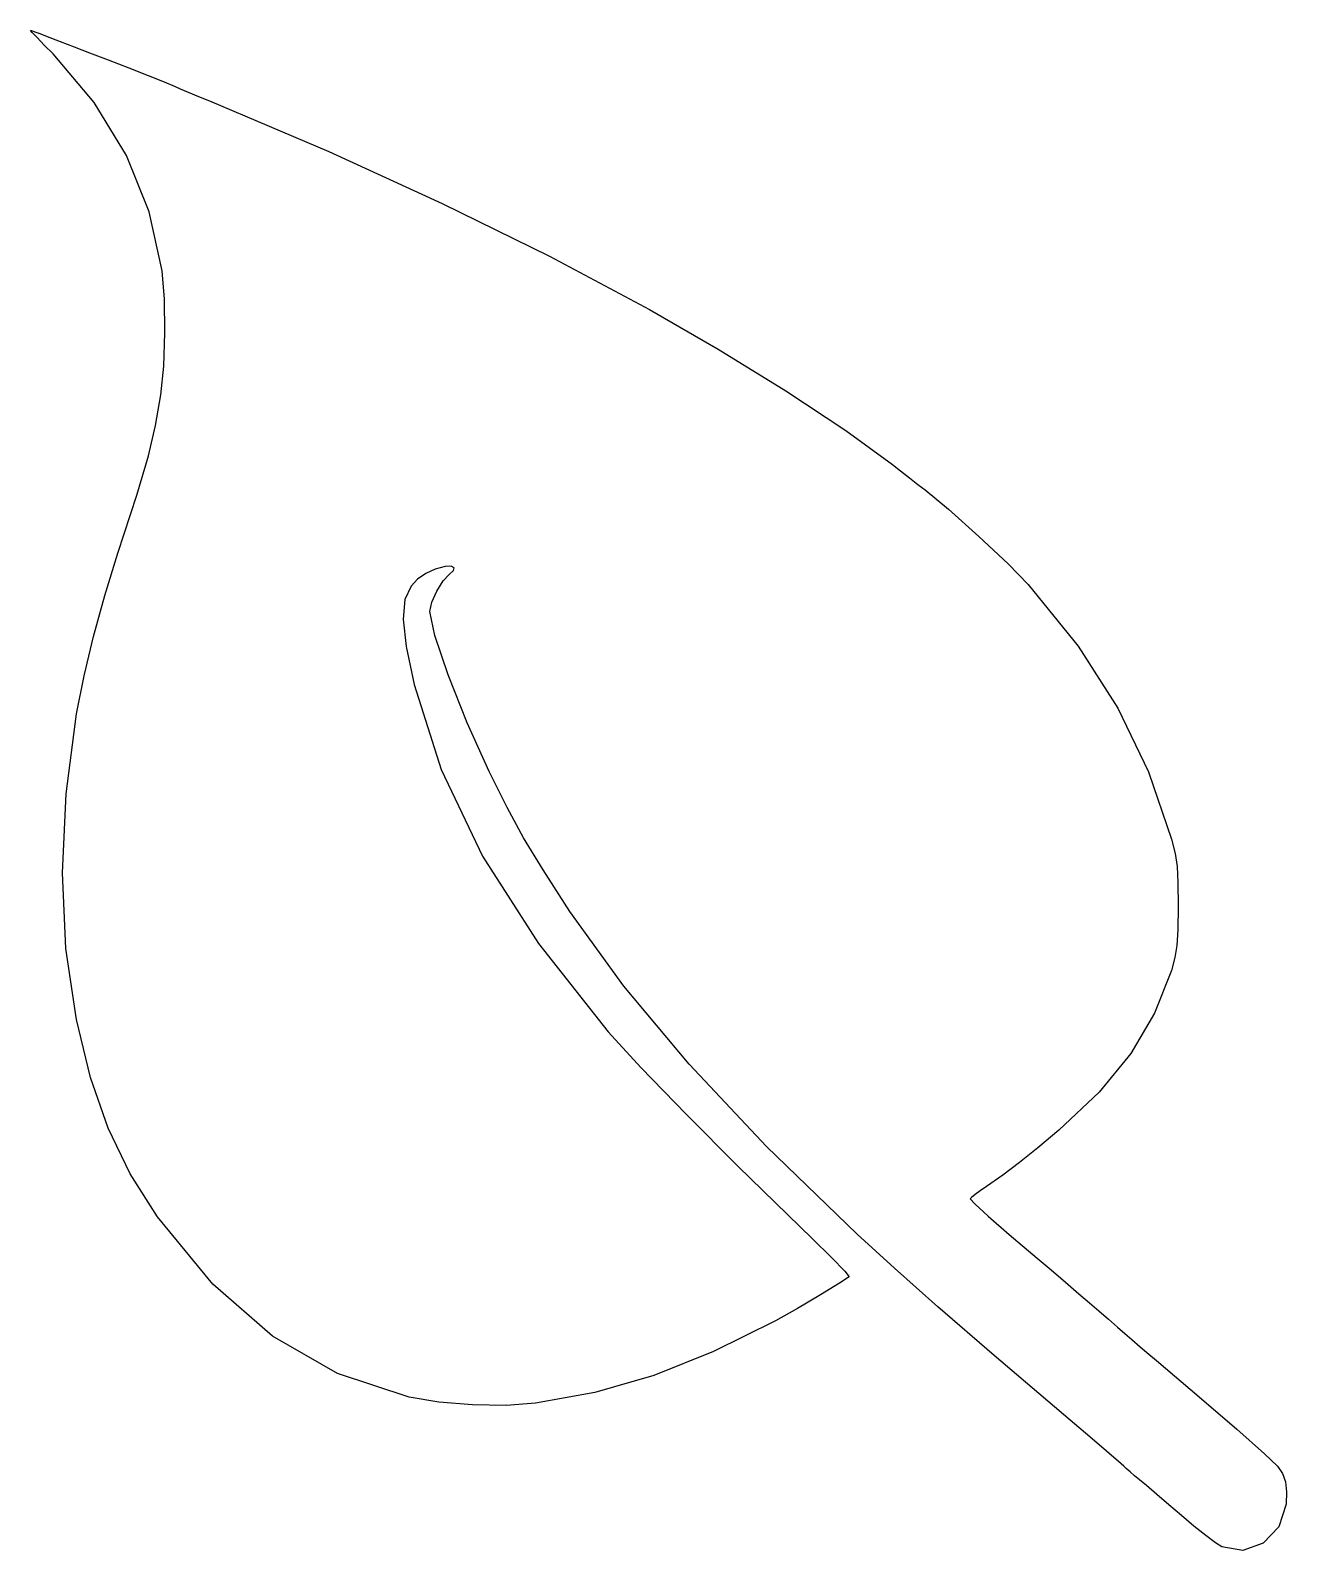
# Model space of a CAD drawing. Extents: x 89 to 502, y 171 to 670.
import ezdxf

# ---------------------------------------------------------------- set-up
doc = ezdxf.new("R2010")
doc.units = 0
doc.layers.add('Layer_1', color=7, linetype='CONTINUOUS')

msp = doc.modelspace()

# ---------------------------------------------------------------- linework, layer by layer
at = {"layer": 'Layer_1', "color": 7}
msp.add_lwpolyline([(480.70844, 171.785356), (478.627936, 173.120412), (475.438664, 175.496908), (471.574984, 178.578708), (467.471224, 182.02966), (463.324824, 185.598772), (459.345048, 189.002292), (455.983952, 191.85494), (453.693632, 193.771436), (452.08308, 195.111956), (450.572832, 196.396364), (449.332288, 197.478876), (448.530848, 198.21374), (446.742224, 199.795004), (442.813784, 203.182076), (437.325448, 207.877228), (430.857136, 213.382724), (405.945488, 234.614276), (387.428888, 250.603036), (373.126416, 263.252076), (360.857128, 274.464468), (331.133504, 303.202876), (305.681048, 330.261068), (284.241096, 355.929908), (266.554968, 380.500252), (257.71936, 394.107732), (251.314384, 404.637108), (245.893896, 414.593596), (240.011736, 426.482444), (232.802592, 442.4695), (226.54088, 458.166964), (222.127816, 471.153212), (220.464632, 479.00662), (221.12636, 482.01102), (222.757192, 485.687636), (224.844648, 489.064348), (226.876272, 491.169044), (228.306256, 492.400428), (228.489008, 493.3691), (227.519912, 493.8939), (225.494344, 493.793676), (222.20024, 492.874124), (219.154024, 491.434636), (216.495504, 489.556532), (214.364504, 487.321116), (212.293592, 482.883636), (211.751656, 476.499772), (212.760792, 467.439156), (215.343088, 454.971436), (224.2168, 427.052068), (237.84304, 398.669348), (256.15784, 369.937676), (279.097216, 340.971436), (289.834944, 329.251876), (304.800464, 313.74498), (321.68436, 296.803612), (338.177184, 280.78062), (346.167592, 273.083476), (352.61916, 266.693172), (356.872632, 262.275308), (358.26876, 260.4955), (355.119608, 258.341452), (348.880456, 254.515676), (341.282544, 250.054972), (334.057128, 245.9961), (313.696904, 235.873604), (294.045592, 228.077612), (274.703144, 222.470636), (255.269536, 218.915164), (245.564544, 218.228052), (234.507024, 218.378516), (223.427656, 219.302004), (213.657128, 220.933948), (190.21208, 228.694436), (168.847912, 240.992628), (149.226528, 258.070844), (131.009824, 280.171436), (122.028976, 294.298212), (114.821864, 309.263356), (109.0534, 325.882532), (104.388464, 344.971436), (100.952504, 368.289884), (99.815224, 393.167428), (100.976368, 419.04698), (104.435664, 445.371436), (106.895048, 457.902796), (109.962944, 470.80506), (113.66828, 484.190516), (118.039976, 498.171436), (124.214392, 517.214724), (128.043528, 530.102428), (130.391256, 540.024628), (132.12144, 550.171436), (133.06604, 559.553316), (133.460216, 570.541044), (133.287768, 581.5299), (132.53252, 590.915156), (128.286544, 610.265156), (120.7936, 628.792116), (110.213368, 646.17874), (96.705528, 662.10774), (93.81344, 665.050332), (91.445072, 667.491252), (89.844816, 669.176412), (89.257088, 669.8517), (89.651616, 669.77802), (90.72584, 669.423836), (92.31568, 668.84654), (94.257088, 668.103492), (99.005744, 666.252004), (103.638688, 664.460252), (108.73084, 662.506828), (114.857088, 660.170348), (121.561552, 657.58614), (127.909032, 655.082084), (133.230536, 652.92538), (136.857088, 651.383228), (138.483344, 650.680828), (141.137088, 649.563668), (144.45084, 648.185412), (148.057088, 646.699732), (187.27336, 630.038436), (224.577136, 613.001532), (259.76676, 595.684556), (292.64056, 578.183068), (315.280392, 565.124036), (337.471016, 551.43262), (357.207664, 538.387268), (372.48556, 527.266388), (375.179312, 525.159372), (378.098936, 522.893092), (380.892584, 520.739732), (383.208424, 518.97146), (390.907144, 512.589076), (400.910632, 503.646516), (410.540672, 494.597948), (417.11904, 487.897556), (433.477688, 467.586252), (446.551024, 447.257604), (456.673008, 426.317404), (464.177608, 404.17146), (465.372032, 399.44282), (466.029112, 395.237276), (466.302088, 389.99882), (466.344168, 382.17146), (466.268168, 374.372788), (465.982144, 369.25122), (465.33248, 365.320404), (464.165544, 361.09402), (458.650976, 347.037692), (450.802456, 333.825564), (440.392456, 321.134868), (427.193448, 308.642804), (420.288864, 302.858196), (414.23068, 298.007908), (408.717176, 293.857228), (403.446608, 290.17146), (401.36724, 288.734036), (399.66156, 287.481516), (398.505784, 286.548476), (398.076128, 286.069516), (399.571184, 284.383732), (403.912272, 280.41358), (410.830528, 274.397516), (420.057088, 266.574028), (424.631776, 262.713604), (429.399592, 258.662892), (433.796152, 254.902892), (437.257088, 251.91462), (440.276152, 249.28602), (443.469584, 246.505316), (446.456776, 243.903964), (448.857088, 241.813396), (451.162712, 239.8187), (453.892088, 237.47838), (456.70396, 235.084004), (459.257088, 232.927164), (473.322008, 221.010244), (485.661272, 210.375612), (494.74316, 202.357052), (499.035936, 198.288388), (500.622016, 195.89746), (501.600048, 193.132444), (502.009848, 189.81894), (501.891256, 185.782532), (499.444848, 178.33298), (494.284616, 172.978868), (487.631984, 170.5273), (480.7084, 171.78538), (480.708408, 171.78538), (480.708416, 171.78538), (480.708432, 171.78538), (480.70844, 171.785356)], dxfattribs=at)

doc.saveas('drawing.dxf')
